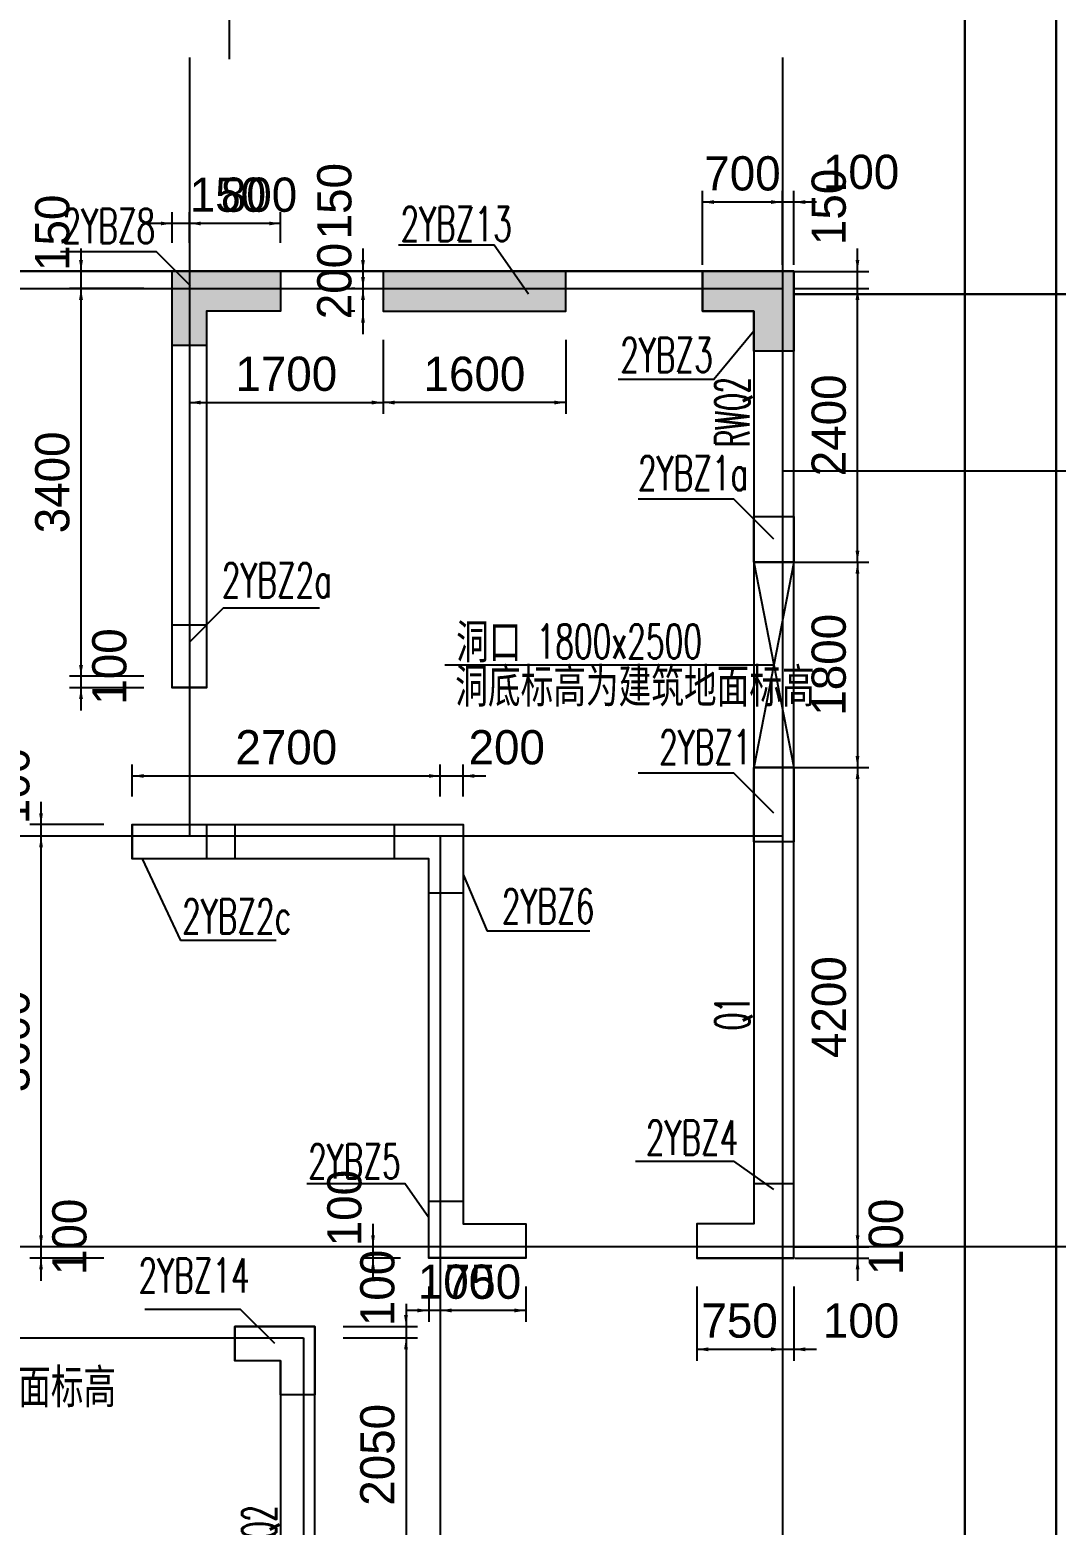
# Model space of a CAD drawing. Extents: x 387171 to 699106, y 11966 to 245688.
# Drawn here: x 583510 to 592508, y 221396 to 234504 of the extents above; entities that cross this region are included whole.
import ezdxf

# ---------------------------------------------------------------- set-up
doc = ezdxf.new("R2010")
doc.units = 0
doc.header["$LTSCALE"] = 100
doc.header["$MEASUREMENT"] = 0
doc.linetypes.add('DASHED', pattern=[19.05, 12.7, -6.35])
for name, color, linetype in [('b边缘构件', 235, 'Continuous'), ('COLU_DASH', 9, 'DASHED'), ('DOTE', 253, 'Continuous'), ('Q-TEXT', 2, 'Continuous'), ('wall-主楼', 2, 'Continuous'), ('wall-开洞', 5, 'Continuous'), ('Y阴影', 254, 'Continuous'), ('剪力墙开洞', 5, 'Continuous'), ('小尺寸', 4, 'Continuous'), ('边缘构件标注', 1, 'Continuous')]:
    doc.layers.add(name, color=color, linetype=linetype)
doc.styles.add('hztxt', font='hztxt')
doc.styles.get("Standard").update_dxf_attribs({"font": 'standard'})
doc.dimstyles.get("Standard").update_dxf_attribs({"dimtxt": 300, "dimasz": 100, "dimexe": 100, "dimexo": 250, "dimgap": 100, "dimtad": 0, "dimtoh": 1, "dimdec": 0, "dimdsep": 46, "dimcen": 0.09, "dimclrt": 7, "dimadec": 0, "dimazin": 0, "dimtfac": 1, "dimtdec": 4, "dimtofl": 0, "dimtmove": 0, "dimatfit": 3, "dimfxl": 1, "dimtolj": 1, "dimtzin": 0, "dimarcsym": 0})

# ---------------------------------------------------------------- blocks, each defined once
blk = doc.blocks.new('*D752')
at = {"layer": '小尺寸', "color": 0, "linetype": 'ByBlock', "lineweight": -2}
for p, q in [((586608, 231787), (586608, 231137)), ((588208, 231787), (588208, 231137)), ((588208, 231237), (586608, 231237))]:
    blk.add_line(p, q, dxfattribs=at)
for points in [[(586608, 231237), (586708, 231254), (586708, 231220)], [(588208, 231237), (588108, 231220), (588108, 231254)]]:
    blk.add_solid(points, dxfattribs=at)
at = {"layer": '小尺寸', "color": 7, "linetype": 'Continuous', "lineweight": -2, "insert": (587408, 231487), "char_height": 300, "width": 685, "attachment_point": 5, "rotation": 360, "style": 'hztxt'}
blk.add_mtext('1600', dxfattribs=at)
blk = doc.blocks.new('*D309')
at = {"layer": '小尺寸', "color": 0, "linetype": 'ByBlock', "lineweight": -2}
for p, q in [((586431, 231837), (586431, 232437)), ((586358, 232237), (586331, 232237)), ((586358, 232037), (586331, 232037))]:
    blk.add_line(p, q, dxfattribs=at)
for points in [[(586431, 232237), (586414, 232337), (586447, 232337)], [(586431, 232037), (586447, 231937), (586414, 231937)]]:
    blk.add_solid(points, dxfattribs=at)
at = {"layer": '小尺寸', "color": 7, "linetype": 'Continuous', "lineweight": -2, "insert": (586181, 232302), "char_height": 300, "width": 566.67, "attachment_point": 5, "rotation": 90, "style": 'hztxt'}
blk.add_mtext('200', dxfattribs=at)
blk = doc.blocks.new('*D2906')
at = {"layer": '小尺寸', "color": 0, "linetype": 'ByBlock', "lineweight": -2}
for p, q in [((586431, 232037), (586431, 232587)), ((586358, 232387), (586331, 232387)), ((586358, 232237), (586331, 232237))]:
    blk.add_line(p, q, dxfattribs=at)
for points in [[(586431, 232387), (586414, 232487), (586447, 232487)], [(586431, 232237), (586447, 232137), (586414, 232137)]]:
    blk.add_solid(points, dxfattribs=at)
at = {"layer": '小尺寸', "color": 7, "linetype": 'Continuous', "lineweight": -2, "insert": (586181, 233002), "char_height": 300, "width": 476.67, "attachment_point": 5, "rotation": 90, "style": 'hztxt'}
blk.add_mtext('150', dxfattribs=at)
blk = doc.blocks.new('*D2394')
at = {"layer": '小尺寸', "color": 0, "linetype": 'ByBlock', "lineweight": -2}
for p, q in [((583608, 223537), (583608, 224037)), ((584158, 223837), (583508, 223837)), ((584158, 223737), (583508, 223737))]:
    blk.add_line(p, q, dxfattribs=at)
for points in [[(583608, 223837), (583591, 223937), (583624, 223937)], [(583608, 223737), (583624, 223637), (583591, 223637)]]:
    blk.add_solid(points, dxfattribs=at)
at = {"layer": '小尺寸', "color": 7, "linetype": 'Continuous', "lineweight": -2, "insert": (583858, 223923), "char_height": 300, "width": 476.67, "attachment_point": 5, "rotation": 90, "style": 'hztxt'}
blk.add_mtext('100', dxfattribs=at)
blk = doc.blocks.new('*D1956')
at = {"layer": '小尺寸', "color": 0, "linetype": 'ByBlock', "lineweight": -2}
for p, q in [((584158, 227437), (583508, 227437)), ((583608, 223837), (583608, 227437)), ((584158, 223837), (583508, 223837))]:
    blk.add_line(p, q, dxfattribs=at)
for points in [[(583608, 227437), (583624, 227337), (583591, 227337)], [(583608, 223837), (583591, 223937), (583624, 223937)]]:
    blk.add_solid(points, dxfattribs=at)
at = {"layer": '小尺寸', "color": 7, "linetype": 'Continuous', "lineweight": -2, "insert": (583358, 225637), "char_height": 300, "width": 775, "attachment_point": 5, "rotation": 90, "style": 'hztxt'}
blk.add_mtext('3600', dxfattribs=at)
blk = doc.blocks.new('*D583')
at = {"layer": '小尺寸', "color": 0, "linetype": 'ByBlock', "lineweight": -2}
for p, q in [((583958, 228537), (583958, 229037)), ((584508, 228837), (583858, 228837)), ((584508, 228737), (583858, 228737))]:
    blk.add_line(p, q, dxfattribs=at)
for points in [[(583958, 228837), (583941, 228937), (583975, 228937)], [(583958, 228737), (583975, 228637), (583941, 228637)]]:
    blk.add_solid(points, dxfattribs=at)
at = {"layer": '小尺寸', "color": 7, "linetype": 'Continuous', "lineweight": -2, "insert": (584208, 228923), "char_height": 300, "width": 476.67, "attachment_point": 5, "rotation": 90, "style": 'hztxt'}
blk.add_mtext('100', dxfattribs=at)
blk = doc.blocks.new('*D174')
at = {"layer": '小尺寸', "color": 0, "linetype": 'ByBlock', "lineweight": -2}
for p, q in [((584508, 232237), (583858, 232237)), ((583958, 228837), (583958, 232237)), ((584508, 228837), (583858, 228837))]:
    blk.add_line(p, q, dxfattribs=at)
for points in [[(583958, 232237), (583975, 232137), (583941, 232137)], [(583958, 228837), (583941, 228937), (583975, 228937)]]:
    blk.add_solid(points, dxfattribs=at)
at = {"layer": '小尺寸', "color": 7, "linetype": 'Continuous', "lineweight": -2, "insert": (583708, 230537), "char_height": 300, "width": 785, "attachment_point": 5, "rotation": 90, "style": 'hztxt'}
blk.add_mtext('3400', dxfattribs=at)
blk = doc.blocks.new('*D1738')
at = {"layer": '小尺寸', "color": 0, "linetype": 'ByBlock', "lineweight": -2}
for p, q in [((590108, 232444), (590108, 233094)), ((590208, 232444), (590208, 233094)), ((590408, 232994), (589908, 232994))]:
    blk.add_line(p, q, dxfattribs=at)
for points in [[(590108, 232994), (590008, 232978), (590008, 233011)], [(590208, 232994), (590308, 233011), (590308, 232978)]]:
    blk.add_solid(points, dxfattribs=at)
at = {"layer": '小尺寸', "color": 7, "linetype": 'Continuous', "lineweight": -2, "insert": (590798, 233257), "char_height": 300, "width": 476.67, "attachment_point": 5, "rotation": 360, "style": 'hztxt'}
blk.add_mtext('100', dxfattribs=at)
blk = doc.blocks.new('*D1333')
at = {"layer": '小尺寸', "color": 0, "linetype": 'ByBlock', "lineweight": -2}
for p, q in [((589408, 232444), (589408, 233094)), ((590108, 232444), (590108, 233094)), ((590108, 232994), (589408, 232994))]:
    blk.add_line(p, q, dxfattribs=at)
for points in [[(589408, 232994), (589508, 233011), (589508, 232978)], [(590108, 232994), (590008, 232978), (590008, 233011)]]:
    blk.add_solid(points, dxfattribs=at)
at = {"layer": '小尺寸', "color": 7, "linetype": 'Continuous', "lineweight": -2, "insert": (589758, 233244), "char_height": 300, "width": 566.67, "attachment_point": 5, "rotation": 360, "style": 'hztxt'}
blk.add_mtext('700', dxfattribs=at)
blk = doc.blocks.new('*D857')
at = {"layer": '小尺寸', "color": 0, "linetype": 'ByBlock', "lineweight": -2}
for p, q in [((590216, 232237), (590866, 232237)), ((590766, 229837), (590766, 232237)), ((590216, 229837), (590866, 229837))]:
    blk.add_line(p, q, dxfattribs=at)
for points in [[(590766, 232237), (590783, 232137), (590750, 232137)], [(590766, 229837), (590750, 229937), (590783, 229937)]]:
    blk.add_solid(points, dxfattribs=at)
at = {"layer": '小尺寸', "color": 7, "linetype": 'Continuous', "lineweight": -2, "insert": (590516, 231037), "char_height": 300, "width": 785, "attachment_point": 5, "rotation": 90, "style": 'hztxt'}
blk.add_mtext('2400', dxfattribs=at)
blk = doc.blocks.new('*D818')
at = {"layer": '小尺寸', "color": 0, "linetype": 'ByBlock', "lineweight": -2}
for p, q in [((590766, 232037), (590766, 232587)), ((590216, 232387), (590866, 232387)), ((590216, 232237), (590866, 232237))]:
    blk.add_line(p, q, dxfattribs=at)
for points in [[(590766, 232387), (590750, 232487), (590783, 232487)], [(590766, 232237), (590783, 232137), (590750, 232137)]]:
    blk.add_solid(points, dxfattribs=at)
at = {"layer": '小尺寸', "color": 7, "linetype": 'Continuous', "lineweight": -2, "insert": (590516, 232952), "char_height": 300, "width": 476.67, "attachment_point": 5, "rotation": 90, "style": 'hztxt'}
blk.add_mtext('150', dxfattribs=at)
blk = doc.blocks.new('*D373')
at = {"layer": '小尺寸', "color": 0, "linetype": 'ByBlock', "lineweight": -2}
for p, q in [((590217, 228037), (590867, 228037)), ((590767, 228037), (590767, 223837)), ((590217, 223837), (590867, 223837))]:
    blk.add_line(p, q, dxfattribs=at)
for points in [[(590767, 228037), (590784, 227937), (590751, 227937)], [(590767, 223837), (590751, 223937), (590784, 223937)]]:
    blk.add_solid(points, dxfattribs=at)
at = {"layer": '小尺寸', "color": 7, "linetype": 'Continuous', "lineweight": -2, "insert": (590517, 225937), "char_height": 300, "width": 790, "attachment_point": 5, "rotation": 90, "style": 'hztxt'}
blk.add_mtext('4200', dxfattribs=at)
blk = doc.blocks.new('*D2964')
at = {"layer": '小尺寸', "color": 0, "linetype": 'ByBlock', "lineweight": -2}
for p, q in [((590767, 224037), (590767, 223537)), ((590217, 223837), (590867, 223837)), ((590217, 223737), (590867, 223737))]:
    blk.add_line(p, q, dxfattribs=at)
for points in [[(590767, 223837), (590751, 223937), (590784, 223937)], [(590767, 223737), (590784, 223637), (590751, 223637)]]:
    blk.add_solid(points, dxfattribs=at)
at = {"layer": '小尺寸', "color": 7, "linetype": 'Continuous', "lineweight": -2, "insert": (591017, 223923), "char_height": 300, "width": 476.67, "attachment_point": 5, "rotation": 90, "style": 'hztxt'}
blk.add_mtext('100', dxfattribs=at)
blk = doc.blocks.new('*D2873')
at = {"layer": '小尺寸', "color": 0, "linetype": 'ByBlock', "lineweight": -2}
for p, q in [((590108, 223487), (590108, 222837)), ((590208, 223487), (590208, 222837)), ((590408, 222937), (589908, 222937))]:
    blk.add_line(p, q, dxfattribs=at)
for points in [[(590108, 222937), (590008, 222920), (590008, 222954)], [(590208, 222937), (590308, 222954), (590308, 222920)]]:
    blk.add_solid(points, dxfattribs=at)
at = {"layer": '小尺寸', "color": 7, "linetype": 'Continuous', "lineweight": -2, "insert": (590798, 223187), "char_height": 300, "width": 476.67, "attachment_point": 5, "rotation": 360, "style": 'hztxt'}
blk.add_mtext('100', dxfattribs=at)
blk = doc.blocks.new('*D2488')
at = {"layer": '小尺寸', "color": 0, "linetype": 'ByBlock', "lineweight": -2}
for p, q in [((589358, 223487), (589358, 222837)), ((590108, 223487), (590108, 222837)), ((590108, 222937), (589358, 222937))]:
    blk.add_line(p, q, dxfattribs=at)
for points in [[(589358, 222937), (589458, 222954), (589458, 222920)], [(590108, 222937), (590008, 222920), (590008, 222954)]]:
    blk.add_solid(points, dxfattribs=at)
at = {"layer": '小尺寸', "color": 7, "linetype": 'Continuous', "lineweight": -2, "insert": (589733, 223187), "char_height": 300, "width": 566.67, "attachment_point": 5, "rotation": 360, "style": 'hztxt'}
blk.add_mtext('750', dxfattribs=at)
blk = doc.blocks.new('*D2007')
at = {"layer": '小尺寸', "color": 0, "linetype": 'ByBlock', "lineweight": -2}
for p, q in [((586808, 223337), (586808, 222837)), ((586258, 223137), (586908, 223137)), ((586258, 223037), (586908, 223037))]:
    blk.add_line(p, q, dxfattribs=at)
for points in [[(586808, 223137), (586791, 223237), (586824, 223237)], [(586808, 223037), (586824, 222937), (586791, 222937)]]:
    blk.add_solid(points, dxfattribs=at)
at = {"layer": '小尺寸', "color": 7, "linetype": 'Continuous', "lineweight": -2, "insert": (586558, 223475), "char_height": 300, "width": 476.67, "attachment_point": 5, "rotation": 90, "style": 'hztxt'}
blk.add_mtext('100', dxfattribs=at)
blk = doc.blocks.new('*D1389')
at = {"layer": '小尺寸', "color": 0, "linetype": 'ByBlock', "lineweight": -2}
for p, q in [((583958, 232037), (583958, 232587)), ((584508, 232387), (583858, 232387)), ((584508, 232237), (583858, 232237))]:
    blk.add_line(p, q, dxfattribs=at)
for points in [[(583958, 232387), (583941, 232487), (583975, 232487)], [(583958, 232237), (583975, 232137), (583941, 232137)]]:
    blk.add_solid(points, dxfattribs=at)
at = {"layer": '小尺寸', "color": 7, "linetype": 'Continuous', "lineweight": -2, "insert": (583708, 232725), "char_height": 300, "width": 476.67, "attachment_point": 5, "rotation": 90, "style": 'hztxt'}
blk.add_mtext('150', dxfattribs=at)
blk = doc.blocks.new('*D2230')
at = {"layer": '小尺寸', "color": 0, "linetype": 'ByBlock', "lineweight": -2}
for p, q in [((584908, 232638), (584908, 232907)), ((585708, 232807), (584908, 232807)), ((585708, 232638), (585708, 232907))]:
    blk.add_line(p, q, dxfattribs=at)
for points in [[(584908, 232807), (585008, 232823), (585008, 232790)], [(585708, 232807), (585608, 232790), (585608, 232823)]]:
    blk.add_solid(points, dxfattribs=at)
at = {"layer": '小尺寸', "color": 7, "linetype": 'Continuous', "lineweight": -2, "insert": (585519, 233057), "char_height": 300, "width": 566.67, "attachment_point": 5, "rotation": 360, "style": 'hztxt'}
blk.add_mtext('800', dxfattribs=at)
blk = doc.blocks.new('*D1785')
at = {"layer": '小尺寸', "color": 0, "linetype": 'ByBlock', "lineweight": -2}
for p, q in [((585108, 232807), (584558, 232807)), ((584758, 232638), (584758, 232907)), ((584908, 232638), (584908, 232907))]:
    blk.add_line(p, q, dxfattribs=at)
for points in [[(584758, 232807), (584658, 232790), (584658, 232823)], [(584908, 232807), (585008, 232823), (585008, 232790)]]:
    blk.add_solid(points, dxfattribs=at)
at = {"layer": '小尺寸', "color": 7, "linetype": 'Continuous', "lineweight": -2, "insert": (585246, 233057), "char_height": 300, "width": 476.67, "attachment_point": 5, "rotation": 360, "style": 'hztxt'}
blk.add_mtext('150', dxfattribs=at)
blk = doc.blocks.new('*D477')
at = {"layer": '小尺寸', "color": 0, "linetype": 'ByBlock', "lineweight": -2}
for p, q in [((586258, 223037), (586908, 223037)), ((586808, 223037), (586808, 220987)), ((586258, 220987), (586908, 220987))]:
    blk.add_line(p, q, dxfattribs=at)
for points in [[(586808, 223037), (586824, 222937), (586791, 222937)], [(586808, 220987), (586791, 221087), (586824, 221087)]]:
    blk.add_solid(points, dxfattribs=at)
at = {"layer": '小尺寸', "color": 7, "linetype": 'Continuous', "lineweight": -2, "insert": (586558, 222012), "char_height": 300, "width": 780, "attachment_point": 5, "rotation": 90, "style": 'hztxt'}
blk.add_mtext('2050', dxfattribs=at)
blk = doc.blocks.new('*D2603')
at = {"layer": '小尺寸', "color": 0, "linetype": 'ByBlock', "lineweight": -2}
for p, q in [((587108, 223487), (587108, 223178)), ((587858, 223487), (587858, 223178)), ((587858, 223278), (587108, 223278))]:
    blk.add_line(p, q, dxfattribs=at)
for points in [[(587108, 223278), (587208, 223295), (587208, 223261)], [(587858, 223278), (587758, 223261), (587758, 223295)]]:
    blk.add_solid(points, dxfattribs=at)
at = {"layer": '小尺寸', "color": 7, "linetype": 'Continuous', "lineweight": -2, "insert": (587483, 223528), "char_height": 300, "width": 566.67, "attachment_point": 5, "rotation": 360, "style": 'hztxt'}
blk.add_mtext('750', dxfattribs=at)
blk = doc.blocks.new('*D2180')
at = {"layer": '小尺寸', "color": 0, "linetype": 'ByBlock', "lineweight": -2}
for p, q in [((587008, 223487), (587008, 223178)), ((587108, 223487), (587108, 223178)), ((587308, 223278), (586808, 223278))]:
    blk.add_line(p, q, dxfattribs=at)
for points in [[(587008, 223278), (586908, 223261), (586908, 223295)], [(587108, 223278), (587208, 223295), (587208, 223261)]]:
    blk.add_solid(points, dxfattribs=at)
at = {"layer": '小尺寸', "color": 7, "linetype": 'Continuous', "lineweight": -2, "insert": (587246, 223528), "char_height": 300, "width": 476.67, "attachment_point": 5, "rotation": 360, "style": 'hztxt'}
blk.add_mtext('100', dxfattribs=at)
blk = doc.blocks.new('*D1748')
at = {"layer": '小尺寸', "color": 0, "linetype": 'ByBlock', "lineweight": -2}
for p, q in [((586519, 223537), (586519, 224037)), ((586758, 223837), (586419, 223837)), ((586758, 223737), (586419, 223737))]:
    blk.add_line(p, q, dxfattribs=at)
for points in [[(586519, 223837), (586502, 223937), (586535, 223937)], [(586519, 223737), (586535, 223637), (586502, 223637)]]:
    blk.add_solid(points, dxfattribs=at)
at = {"layer": '小尺寸', "color": 7, "linetype": 'Continuous', "lineweight": -2, "insert": (586269, 224175), "char_height": 300, "width": 476.67, "attachment_point": 5, "rotation": 90, "style": 'hztxt'}
blk.add_mtext('100', dxfattribs=at)
blk = doc.blocks.new('*D1700')
at = {"layer": '小尺寸', "color": 0, "linetype": 'ByBlock', "lineweight": -2}
for p, q in [((587508, 227963), (586908, 227963)), ((587108, 227783), (587108, 228063)), ((587308, 227783), (587308, 228063))]:
    blk.add_line(p, q, dxfattribs=at)
for points in [[(587108, 227963), (587008, 227947), (587008, 227980)], [(587308, 227963), (587408, 227980), (587408, 227947)]]:
    blk.add_solid(points, dxfattribs=at)
at = {"layer": '小尺寸', "color": 7, "linetype": 'Continuous', "lineweight": -2, "insert": (587691, 228213), "char_height": 300, "width": 566.67, "attachment_point": 5, "rotation": 360, "style": 'hztxt'}
blk.add_mtext('200', dxfattribs=at)
blk = doc.blocks.new('*D1269')
at = {"layer": '小尺寸', "color": 0, "linetype": 'ByBlock', "lineweight": -2}
for p, q in [((584408, 227783), (584408, 228063)), ((587108, 227963), (584408, 227963)), ((587108, 227783), (587108, 228063))]:
    blk.add_line(p, q, dxfattribs=at)
for points in [[(584408, 227963), (584508, 227980), (584508, 227947)], [(587108, 227963), (587008, 227947), (587008, 227980)]]:
    blk.add_solid(points, dxfattribs=at)
at = {"layer": '小尺寸', "color": 7, "linetype": 'Continuous', "lineweight": -2, "insert": (585758, 228213), "char_height": 300, "width": 780, "attachment_point": 5, "rotation": 360, "style": 'hztxt'}
blk.add_mtext('2700', dxfattribs=at)
blk = doc.blocks.new('*D2129')
at = {"layer": '小尺寸', "color": 0, "linetype": 'ByBlock', "lineweight": -2}
for p, q in [((583608, 227237), (583608, 227737)), ((584158, 227537), (583508, 227537)), ((584158, 227437), (583508, 227437))]:
    blk.add_line(p, q, dxfattribs=at)
for points in [[(583608, 227537), (583591, 227637), (583624, 227637)], [(583608, 227437), (583624, 227337), (583591, 227337)]]:
    blk.add_solid(points, dxfattribs=at)
at = {"layer": '小尺寸', "color": 7, "linetype": 'Continuous', "lineweight": -2, "insert": (583358, 227875), "char_height": 300, "width": 476.67, "attachment_point": 5, "rotation": 90, "style": 'hztxt'}
blk.add_mtext('100', dxfattribs=at)
blk = doc.blocks.new('*D844')
at = {"layer": '小尺寸', "color": 0, "linetype": 'ByBlock', "lineweight": -2}
for p, q in [((584908, 231487), (584908, 231137)), ((586608, 231487), (586608, 231137)), ((584908, 231237), (586608, 231237))]:
    blk.add_line(p, q, dxfattribs=at)
for points in [[(584908, 231237), (585008, 231254), (585008, 231220)], [(586608, 231237), (586508, 231220), (586508, 231254)]]:
    blk.add_solid(points, dxfattribs=at)
at = {"layer": '小尺寸', "color": 7, "linetype": 'Continuous', "lineweight": -2, "insert": (585758, 231487), "char_height": 300, "width": 690, "attachment_point": 5, "style": 'hztxt'}
blk.add_mtext('1700', dxfattribs=at)
blk = doc.blocks.new('*D1435')
at = {"layer": '小尺寸', "color": 0, "linetype": 'ByBlock', "lineweight": -2}
for p, q in [((590466, 229838), (590866, 229838)), ((590766, 229838), (590766, 228038)), ((590458, 228038), (590866, 228038))]:
    blk.add_line(p, q, dxfattribs=at)
for points in [[(590766, 229838), (590783, 229738), (590750, 229738)], [(590766, 228038), (590750, 228138), (590783, 228138)]]:
    blk.add_solid(points, dxfattribs=at)
at = {"layer": '小尺寸', "color": 7, "linetype": 'Continuous', "lineweight": -2, "insert": (590516, 228938), "char_height": 300, "width": 690, "attachment_point": 5, "rotation": 90, "style": 'hztxt'}
blk.add_mtext('1800', dxfattribs=at)
blk = doc.blocks.new('后浇带现场')
at = {"color": 6, "lineweight": 30}
for points in [[(714656, 762040), (714656, 738930), (710056, 738930), (710056, 730049), (775507, 730049), (775507, 772730)], [(715456, 762040), (715456, 738130), (710856, 738130), (710856, 730849), (774707, 730849), (774707, 772730)]]:
    blk.add_lwpolyline(points, dxfattribs=at)

msp = doc.modelspace()

# ---------------------------------------------------------------- hatches: boundary and pattern name
at = {"layer": 'Y阴影'}
for points in [[(585708.1, 232387.9), (585708.1, 232036.9), (585058.1, 232036.9), (585058.1, 231736.9), (584758.1, 231736.9), (584758.1, 232387.9)], [(588208.1, 232387.9), (586608.1, 232387.9), (586608.1, 232036.9), (588208.1, 232036.9)], [(590208.1, 232387.9), (590208.1, 231686.9), (589858.1, 231686.9), (589858.1, 232036.9), (589408.1, 232036.9), (589408.1, 232387.9)]]:
    msp.add_hatch(color=256, dxfattribs=at).paths.add_polyline_path(points, flags=0)
h = msp.add_hatch(dxfattribs=at)
h.set_pattern_fill('ANSI31', color=256, scale=25, style=0)
h.set_pattern_definition([])
h.paths.add_polyline_path([(590208.1, 230237.2), (590208.1, 229836.9), (589858.1, 229836.9), (589858.1, 230237.2)], flags=0)
h = msp.add_hatch(dxfattribs=at)
h.set_pattern_fill('ANSI31', color=256, scale=25, style=0)
h.set_pattern_definition([])
h.paths.add_polyline_path([(585058.1, 229286.9), (585058.1, 228736.9), (584758.1, 228736.9), (584758.1, 229286.9)], flags=0)
h = msp.add_hatch(dxfattribs=at)
h.set_pattern_fill('ANSI31', color=256, scale=25, style=0)
h.set_pattern_definition([])
h.paths.add_polyline_path([(590208.1, 228036.9), (590208.1, 227386.6), (589858.1, 227386.6), (589858.1, 228036.9)], flags=0)
h = msp.add_hatch(dxfattribs=at)
h.set_pattern_fill('ANSI31', color=256, scale=25, style=0)
h.set_pattern_definition([])
h.paths.add_polyline_path([(585058.1, 227236.9), (584407.8, 227236.9), (584407.8, 227536.9), (585058.1, 227536.9)], flags=0)
h = msp.add_hatch(dxfattribs=at)
h.set_pattern_fill('ANSI31', color=256, scale=25, style=0)
h.set_pattern_definition([])
h.paths.add_polyline_path([(587308.1, 227536.9), (587308.1, 226936.9), (587008.1, 226936.9), (587008.1, 227236.9), (586708.1, 227236.9), (586708.1, 227536.9)], flags=0)
h = msp.add_hatch(dxfattribs=at)
h.set_pattern_fill('ANSI31', color=256, scale=25, style=0)
h.set_pattern_definition([])
h.paths.add_polyline_path([(590208.1, 223736.9), (590208.1, 224387.9), (589858.1, 224387.9), (589858.1, 224037.9), (589358.1, 224037.9), (589358.1, 223736.9)], flags=0)
h = msp.add_hatch(dxfattribs=at)
h.set_pattern_fill('ANSI31', color=256, scale=25, style=0)
h.set_pattern_definition([])
h.paths.add_polyline_path([(587308.1, 224236.9), (587308.1, 224037.9), (587858.1, 224037.9), (587858.1, 223736.9), (587008.1, 223736.9), (587008.1, 224236.9)], flags=0)
h = msp.add_hatch(dxfattribs=at)
h.set_pattern_fill('ANSI31', color=256, scale=25, style=0)
h.set_pattern_definition([])
h.paths.add_polyline_path([(586007.8, 223136.9), (586007.8, 222536.9), (585707.8, 222536.9), (585707.8, 222836.9), (585307.8, 222836.9), (585307.8, 223136.9)], flags=0)

# ---------------------------------------------------------------- linework, layer by layer
at = {"color": 6, "lineweight": 30}
msp.add_lwpolyline([(476181.3, 232428.8), (494258.1, 233154.4), (494258.1, 231537.9), (540808.1, 231537.9), (540808.1, 232387.9), (590208.1, 232387.9), (590208.1, 232187.9), (593108.1, 232187.9), (593108.1, 230737.9), (608058.1, 230737.9), (608058.1, 231687.9), (648158.1, 231687.9), (648158.1, 230737.9), (657058.1, 230737.9), (657158.1, 196187.9), (658248.2, 196187.9), (663075.9, 83077.9), (659946, 47787.8), (654318.1, 48286.9), (653832.2, 42808.4), (496133.5, 56794.9), (482757.4, 68610.1), (476181.3, 232428.8)], dxfattribs=at)
at = {"layer": 'b边缘构件'}
for points in [[(585708.1, 232387.9), (585708.1, 232036.9), (585058.1, 232036.9), (585058.1, 231736.9), (584758.1, 231736.9), (584758.1, 232387.9), (585708.1, 232387.9)], [(590208.1, 232387.9), (590208.1, 231686.9), (589858.1, 231686.9), (589858.1, 232036.9), (589408.1, 232036.9), (589408.1, 232387.9), (590208.1, 232387.9)], [(590208.1, 230237.2), (590208.1, 229836.9), (589858.1, 229836.9), (589858.1, 230237.2), (590208.1, 230237.2)], [(585058.1, 229286.9), (585058.1, 228736.9), (584758.1, 228736.9), (584758.1, 229286.9), (585058.1, 229286.9)], [(590208.1, 228036.9), (590208.1, 227386.6), (589858.1, 227386.6), (589858.1, 228036.9), (590208.1, 228036.9)], [(585058.1, 227236.9), (584407.8, 227236.9), (584407.8, 227536.9), (585058.1, 227536.9), (585058.1, 227236.9)], [(587308.1, 227536.9), (587308.1, 226936.9), (587008.1, 226936.9), (587008.1, 227236.9), (586708.1, 227236.9), (586708.1, 227536.9), (587308.1, 227536.9)], [(590208.1, 223736.9), (590208.1, 224387.9), (589858.1, 224387.9), (589858.1, 224037.9), (589358.1, 224037.9), (589358.1, 223736.9), (590208.1, 223736.9)], [(586007.8, 223136.9), (586007.8, 222536.9), (585707.8, 222536.9), (585707.8, 222836.9), (585307.8, 222836.9), (585307.8, 223136.9), (586007.8, 223136.9)]]:
    msp.add_lwpolyline(points, dxfattribs=at)
for points in [[(588208.1, 232387.9), (586608.1, 232387.9), (586608.1, 232036.9), (588208.1, 232036.9)], [(587308.1, 224236.9), (587308.1, 224037.9), (587858.1, 224037.9), (587858.1, 223736.9), (587008.1, 223736.9), (587008.1, 224236.9)]]:
    msp.add_lwpolyline(points, close=True, dxfattribs=at)
at = {"layer": 'COLU_DASH'}
msp.add_line((585308.1, 227537.9), (585308.1, 227237.9), dxfattribs=at)
at = {"layer": 'DOTE'}
for p, q in [((585258.1, 238913.1), (585258.1, 234246.1)), ((584908.1, 234260.7), (584908.1, 227437.9)), ((590108.1, 234260.7), (590108.1, 210429.3)), ((538758.1, 232237.9), (590108.1, 232237.9)), ((590108.1, 230637.9), (664810.3, 230637.9)), ((539629.1, 227437.9), (590108.1, 227437.9)), ((587108.1, 227437.9), (587108.1, 210429.3)), ((539629.1, 223837.9), (599108.1, 223837.9)), ((539629.1, 223037.9), (585908.1, 223037.9)), ((585908.1, 223037.9), (585908.1, 210429.3))]:
    msp.add_line(p, q, dxfattribs=at)
at = {"layer": 'wall-主楼'}
for points in [[(585058.1, 228737.9), (584758.1, 228737.9), (584758.1, 232387.9), (585708.1, 232387.9), (585708.1, 232037.9), (585058.1, 232037.9)], [(588208.1, 232387.9), (586608.1, 232387.9), (586608.1, 232037.9), (588208.1, 232037.9)], [(590208.1, 229837.9), (590208.1, 232387.9), (589408.1, 232387.9), (589408.1, 232037.9), (589858.1, 232037.9), (589858.1, 229837.9)], [(590208.1, 228037.9), (589858.1, 228037.9), (589858.1, 224037.9), (589358.1, 224037.9), (589358.1, 223737.9), (590208.1, 223737.9)], [(587008.1, 223737.9), (587008.1, 227237.9), (584408.1, 227237.9), (584408.1, 227537.9), (587308.1, 227537.9), (587308.1, 224037.9), (587858.1, 224037.9), (587858.1, 223737.9)], [(585708.1, 222837.9), (585708.1, 219637.9), (585158.1, 219637.9), (585158.1, 219337.9), (586008.1, 219337.9), (586008.1, 223137.9), (585308.1, 223137.9), (585308.1, 222837.9)]]:
    msp.add_lwpolyline(points, close=True, dxfattribs=at)
at = {"layer": 'wall-开洞'}
for p, q in [((590208.1, 229837.9), (589858.1, 228036.9)), ((589858.1, 229836.9), (590208.1, 228036.9))]:
    msp.add_line(p, q, dxfattribs=at)
msp.add_lwpolyline([(590208.1, 229837.9), (589858.1, 229837.9), (589858.1, 228037.9), (590208.1, 228037.9)], close=True, dxfattribs=at)
at = {"layer": '剪力墙开洞'}
msp.add_line((587148.5, 228936.9), (590033.1, 228936.9), dxfattribs=at)
at = {"layer": '边缘构件标注', "color": 200}
for p, q in [((584493, 227236.9), (584829.2, 226519.7)), ((587308.1, 227099.8), (587519.1, 226603.2)), ((585669.2, 226519.7), (584829.2, 226519.7)), ((588419.9, 226603.2), (587519.1, 226603.2)), ((588819.9, 224586.9), (589683.1, 224586.9)), ((590033.1, 224337.9), (589683.1, 224586.9)), ((585936.7, 224390.6), (586796.6, 224390.6)), ((587008.1, 224090.6), (586796.6, 224390.6))]:
    msp.add_line(p, q, dxfattribs=at)
for points in [[(584918.6, 232259.2), (584618.6, 232559.2), (583778.6, 232559.2)], [(587881.1, 232186.9), (587581.1, 232618), (586741.1, 232618)], [(589858.1, 231861.9), (589508.1, 231438.5), (588668.1, 231438.5)], [(590033.1, 230039.4), (589683.1, 230389.4), (588843.1, 230389.4)], [(584908.1, 229136.9), (585208.1, 229436.9), (586048.1, 229436.9)], [(590033.1, 227636.9), (589683.1, 227986.9), (588843.1, 227986.9)], [(585657.8, 222986.9), (585357.8, 223286.9), (584517.8, 223286.9)]]:
    msp.add_lwpolyline(points, dxfattribs=at)

# ---------------------------------------------------------------- block references
at = {"color": 3, "lineweight": 30}
msp.add_blockref('后浇带现场', (-182998.7, -527042.1), dxfattribs=at)

# ---------------------------------------------------------------- texts
at = {"layer": 'Q-TEXT', "color": 3, "width": 0.6}
for s, p in [('RWQ2', (589818.6, 230848)), ('Q1', (589818.6, 225733.9)), ('LKQ2', (585670.5, 221006.4))]:
    msp.add_text(s, height=300, rotation=90, dxfattribs=at).set_placement(p)
at = {"layer": '剪力墙开洞', "width": 0.7}
for s, p in [('洞口 1800x2500', (587247.9, 228992.5)), ('洞底标高为建筑地面标高', (587239.8, 228604)), ('洞底标高为建筑地面标高', (581115.4, 222460.7))]:
    msp.add_text(s, height=300, dxfattribs=at).set_placement(p)
at = {"layer": '边缘构件标注', "color": 200, "width": 0.7}
for s, rotation, p in [('2YBZ8', 360, (583796.9, 232634.9)), ('2YBZ13', 360, (586759.9, 232652.2)), ('2YBZ3', 360, (588686.3, 231503.6)), ('2YBZ1a', 360, (588841.8, 230467.8)), ('2YBZ2a', 0, (585191.8, 229529.2)), ('2YBZ1', 360, (589027.5, 228065.4)), ('2YBZ6', 360, (587647, 226670.4)), ('2YBZ2c', 360, (584844.2, 226582.1)), ('2YBZ4', 360, (588910.8, 224643.3)), ('2YBZ5', 360, (585948.9, 224435.1)), ('2YBZ14', 360, (584462.8, 223434.4))]:
    msp.add_text(s, height=300, rotation=rotation, dxfattribs=at).set_placement(p)

# ---------------------------------------------------------------- dimensions: what is measured, and where the dimension line sits
at = {"layer": '小尺寸'}
for p1, p2, distance, picture, middle in [((590208.1, 232194.3), (590108.1, 232194.3), -800, '*D1738', (590410, 233257)), ((586608.1, 232236.6), (586608.1, 232386.9), 177.3, '*D2906', (586180.8, 232588.9)), ((590108.1, 232194.3), (589408.1, 232194.3), -800, '*D1333', (589758.1, 233244.3)), ((589966.2, 232236.6), (589966.2, 232386.9), -800, '*D818', (590516.2, 232538.9)), ((584758.1, 232236.6), (584758.1, 232386.9), 800, '*D1389', (583708.1, 232311.8)), ((586608.1, 232036.9), (586608.1, 232236.6), 177.3, '*D309', (586180.8, 231818.9)), ((584758.1, 228836.6), (584758.1, 232236.6), 800, '*D174', (583708.1, 230536.6)), ((589966.2, 229836.9), (589966.2, 232236.6), -800, '*D857', (590516.2, 231036.8)), ((588208.1, 232036.9), (586608.1, 232036.9), 800, '*D752', (587408.1, 231486.9)), ((584758.1, 228736.9), (584758.1, 228836.6), 800, '*D583', (584208.1, 228535)), ((584407.8, 227436.6), (584407.8, 227536.9), 800, '*D2129', (583357.8, 227486.8)), ((589967.2, 228036.9), (589967.2, 223836.6), 800, '*D373', (590517.2, 225936.8)), ((584407.8, 223836.6), (584407.8, 227436.6), 800, '*D1956', (583357.8, 225636.6)), ((584407.8, 223736.9), (584407.8, 223836.6), 800, '*D2394', (583857.8, 223535)), ((589967.2, 223836.6), (589967.2, 223736.9), 800, '*D2964', (591017.2, 223535)), ((586007.8, 223136.9), (586007.8, 223036.6), 800, '*D2007', (586557.8, 223086.8)), ((590108.1, 223736.9), (589358.1, 223736.9), 800, '*D2488', (589733.1, 223186.9)), ((590208.1, 223736.9), (590108.1, 223736.9), 800, '*D2873', (590410, 223186.9)), ((586007.8, 223036.6), (586007.8, 220986.9), 800, '*D477', (586557.8, 222011.8))]:
    dim = msp.add_aligned_dim(p1=p1, p2=p2, distance=distance, dimstyle='Standard', dxfattribs=at)
    dim.commit()
    dim.dimension.update_dxf_attribs({"geometry": picture, "text_midpoint": middle})
for base, p1, p2, angle, picture, middle in [((584758.1, 232806.7), (584908.1, 232387.9), (584758.1, 232387.9), 180, '*D1785', (584833.1, 233056.7)), ((584908.1, 232806.7), (585708.1, 232387.9), (584908.1, 232387.9), 180, '*D2230', (585518.7, 233056.7)), ((590766.2, 228037.9), (590216.2, 229837.9), (590207.9, 228037.9), 90, '*D1435', (590516.2, 228937.9)), ((584407.8, 227963.3), (587108.1, 227533.2), (584407.8, 227533.2), 180, '*D1269', (585757.9, 228213.3)), ((587108.1, 227963.3), (587308.1, 227533.2), (587108.1, 227533.2), 180, '*D1700', (587208.1, 228213.3)), ((586518.8, 223836.6), (587008.1, 223736.9), (587008.1, 223836.6), 90, '*D1748', (586268.8, 223786.8)), ((587008.1, 223278), (587108.1, 223736.9), (587008.1, 223736.9), 180, '*D2180', (586857.3, 223528)), ((587108.1, 223278), (587858.1, 223736.9), (587108.1, 223736.9), 180, '*D2603', (587483.1, 223528))]:
    dim = msp.add_linear_dim(base=base, p1=p1, p2=p2, angle=angle, dimstyle='Standard', dxfattribs=at)
    dim.commit()
    dim.dimension.update_dxf_attribs({"geometry": picture, "text_midpoint": middle})
dim = msp.add_linear_dim(base=(586608.1, 231236.9), p1=(584908.1, 231736.9), p2=(586608.1, 231736.9), dimstyle='Standard', dxfattribs=at)
dim.commit()
dim.dimension.update_dxf_attribs({"geometry": '*D844', "text_midpoint": (585758.1, 231486.9)})

doc.saveas('drawing.dxf')
